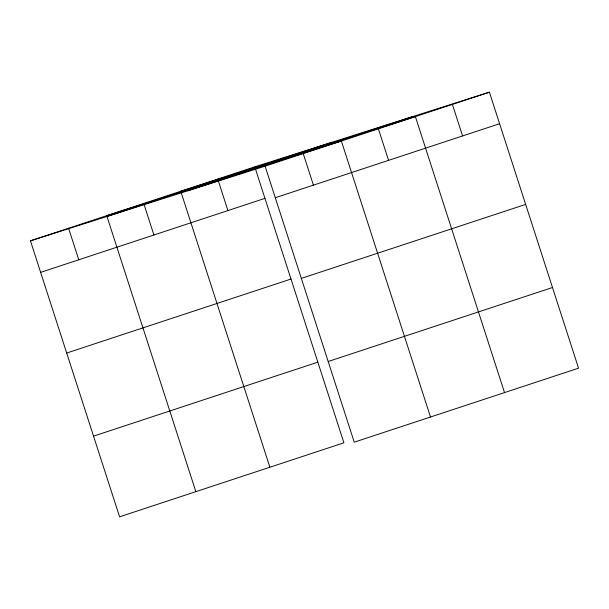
<?xml version="1.0" encoding="UTF-8"?>
<svg xmlns="http://www.w3.org/2000/svg" width="609" height="609" viewBox="0 0 609 609"><rect width="100%" height="100%" fill="white"/><g stroke="black" fill="none" stroke-linecap="round" stroke-linejoin="round"><path stroke-width="0.91" d="M254.76 166.836L343.902 442.819L119.592 516.813L30.45 240.821L254.76 166.836L489.408 92.187L578.55 368.179L354.24 442.164L265.098 166.181L489.408 92.187M107.884 216.187L332.194 142.202M187.663 190.815L411.973 116.821M40.636 272.36L264.945 198.374M275.283 197.719L499.593 123.734M66.693 353.03L291.003 279.044M301.341 278.389L525.651 204.396M93.535 436.143L317.845 362.157M328.182 361.495L552.492 287.509M30.45 240.821L265.098 166.181M452.396 104.398L462.581 135.936M504.526 392.592L415.384 116.608L180.736 191.249L269.878 467.24M378.372 128.811L388.565 160.357M430.502 417.013L341.367 141.022L106.712 215.67L195.854 491.653M303.229 153.597L313.422 185.144M217.748 179.046L227.933 210.585M143.724 203.459L153.917 234.998M68.581 228.246L78.767 259.784"/></g></svg>
